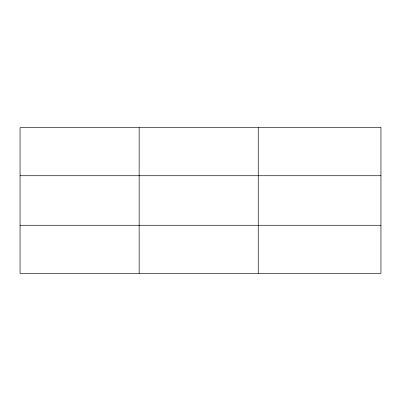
<?xml version="1.0" encoding="UTF-8"?>
<svg xmlns="http://www.w3.org/2000/svg" width="401" height="401" viewBox="0 0 401 401"><rect width="100%" height="100%" fill="white"/><g stroke="black" fill="none" stroke-linecap="round" stroke-linejoin="round"><path stroke-width="0.6" d="M139.147 273.357L139.147 127.643M258.244 273.357L258.244 127.643M20.05 175.728L380.95 175.728M20.05 225.272L380.95 225.272M380.95 127.643L380.95 273.357L20.05 273.357L20.05 127.643L380.95 127.643"/></g></svg>
